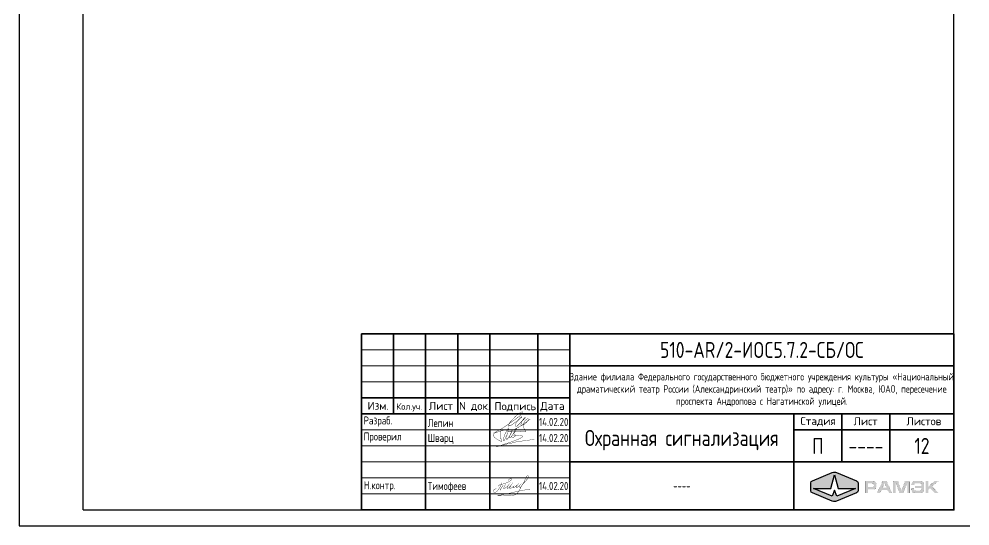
# Paper-space layout 'Экспликация 6 этаж' of a CAD drawing. Header units: millimetres. Extents: x 0 to 297, y 0 to 420.
# Drawn here: x 0 to 297, y 0 to 158.4 of the extents above; entities that cross this region are included whole.
import ezdxf
from ezdxf.enums import TextEntityAlignment as Align

# ---------------------------------------------------------------- set-up
doc = ezdxf.new("R2010")
doc.units = ezdxf.units.MM
doc.layers.add('Штамп', color=250, linetype='Continuous')
doc.styles.add('-ISOCPEUR-', font='ISOCPEUR.TTF', dxfattribs={"width": 0.8, "height": 2.5})

# ---------------------------------------------------------------- blocks, each defined once
blk = doc.blocks.new('LOGO-RAMEC')
h = blk.add_hatch(color=160)
h.dxf.hatch_style = 1
h.paths.add_polyline_path([(13.71045153702288, 1.823134363589358), (7.724961309681624, 4.319752165951503, 0.2001971453907908), (6.429121809949383, 4.319752165951508), (0.4436315826079285, 1.823134363589358, 0.3026721742797726), (0, 1.157413610052676), (0, -1.157413610048948, 0.3026721742790197), (0.4436315826061095, -1.823134363584889), (6.429121809945235, -4.319752165965449, 0.2001971453922224), (7.724961309685579, -4.319752165965449), (13.7104515370247, -1.823134363584889, 0.3026721742790195), (14.15408311963081, -1.157413610048948), (14.15408311963081, 1.15741361005267, 0.3026721742797705)])
h.paths.add_polyline_path([(6.01166381115967, -0.4798631412710896), (7.077041559834616, 3.607935786562777), (8.142419308510144, -0.4798631412710894), (13.38280983593955, -0.4798631412710896), (7.814428788054502, -2.772376768449648), (7.077041559834615, -1.049876486429967), (6.339654331615312, -2.77237676844965), (0.7712732837302592, -0.4798631412710892)], flags=16)
h = blk.add_hatch(color=160)
h.dxf.hatch_style = 1
h.paths.add_polyline_path([(18.02736277222197, 1.716193514747829), (17.48104501841939, 1.716193514747829), (16.58840951095684, 1.716193514747829, 0.4142135623730951), (16.38840951095684, 1.516193514747829), (16.38840951095684, 1.279139311723593), (16.38840951095684, 0.8299447141901691), (16.38840951095684, 0.3928905111837594), (16.38840951095684, -0.05630408636741777), (16.38840951095684, -0.5054986839008416), (16.38840951095684, -0.9425528869250047), (16.38840951095684, -1.391747484458429), (16.38840951095684, -1.84094208199178), (16.76476174134616, -1.84094208199178), (17.15325436620915, -1.84094208199178), (17.15325436620915, -1.31890511727881), (17.15325436620915, -0.7847277580566518), (17.50532580750907, -0.7847277580566515), (17.85739724880899, -0.7847277580566515), (18.22160908465361, -0.7847277580566515), (18.57368052602454, -0.7847277580566515), (18.99859433445061, -0.7361661799309887), (19.31424459218746, -0.6026218401343428), (19.53277169370849, -0.3598139495593565), (19.6541756390137, -0.007742508259580347), (19.69059682257677, 0.477873272872566), (19.6541756390137, 0.9513486594598722), (19.53277169370849, 1.303420100777548), (19.31424459218746, 1.546227991334708), (18.99859433445061, 1.679772331149106), (18.57368052602455, 1.716193514747829)])
h.paths.add_polyline_path([(18.42799579170096, 1.012050632094724), (18.63438249860599, 0.9877698430585952), (18.78006723300088, 0.9270678704059173), (18.86504999467172, 0.8178043196454744), (18.91361157277978, 0.6599791907948749), (18.92575196732447, 0.4778732728725676), (18.91361157277978, 0.2714865658963024), (18.86504999467172, 0.1136614370279492), (18.76792683845619, 0.004397886285260028), (18.63438249860599, -0.05630408636741748), (18.42799579170096, -0.08058487542137299), (18.11234553396411, -0.08058487542137299), (17.79669527622755, -0.08058487542137299), (17.48104501841939, -0.08058487542137299), (17.15325436620915, -0.08058487542137299), (17.15325436620915, 0.4657328783455523), (17.15325436620915, 1.012050632094724), (17.468904623946, 1.012050632094724), (17.78455488168285, 1.012050632094724), (18.11234553396411, 1.012050632094724)], flags=16)
h.paths.add_polyline_path([(23.74548859490431, -0.5054986839008416), (23.53910188799932, -0.05630408636743283), (23.33271518102293, 0.380750116638999), (23.1141880795019, 0.8299447141901458), (22.90780137252586, 1.2791393117236), (22.74455291145574, 1.605636233850669, 0.2840790438360549), (22.56566747325715, 1.716193514747829), (22.11867572818388, 1.716193514747829), (21.68382437767338, 1.716193514747829, 0.2840790438712869), (21.50493893946314, 1.605636233827354), (21.3416904784579, 1.279139311723586), (21.13530377141055, 0.8299447141901677), (20.91677666996081, 0.3928905111837506), (20.71038996291317, -0.05630408636741237), (20.49186286146343, -0.5054986839008413), (20.28547615448714, -0.9425528869249573), (20.06694905296608, -1.391747484458447), (19.86056234599004, -1.840942081991779), (20.30975694350549, -1.84094208199178), (20.74681114647625, -1.84094208199178), (20.96533824806858, -1.391747484458423), (21.17172495497362, -0.9425528869250047), (21.63305994703405, -0.9425528869250047), (22.11867572818388, -0.9425528869250047), (22.59215111478901, -0.9425528869250047), (23.06562650139415, -0.9425528869250045), (23.27201320837019, -1.391747484458429), (23.47839991534653, -1.84094208199178), (23.92759451286227, -1.84094208199178), (24.37678911044903, -1.840942081991779), (24.17040240340165, -1.40388787896757), (23.95187530195166, -0.9546932814341708)])
h.paths.add_polyline_path([(22.74997624365729, -0.2748311878706229), (22.43432598592073, -0.2748311878706227), (22.11867572818388, -0.2748311878706227), (21.80302547044703, -0.2748311878706227), (21.47523481823679, -0.2748311878706229), (21.63305994703406, 0.05295946439306221), (21.79088507590234, 0.3928905111837564), (21.94871020477064, 0.7206811634297265), (22.10653533363919, 1.060612210220388), (22.14295651727327, 1.060612210220388), (22.30078164607055, 0.7206811634297452), (22.44646638046543, 0.3928905111837722), (22.60429150933371, 0.06509985892003585)], flags=16)
h.paths.add_polyline_path([(24.68029897356988, -0.5054986839008416), (24.68029897356988, -0.9425528869250047), (24.68029897356988, -1.391747484458429), (24.68029897356988, -1.84094208199178), (25.06879159850389, -1.84094208199178), (25.4451438288932, -1.84094208199178), (25.4451438288932, -1.488870640674177), (25.4451438288932, -1.12465880482956), (25.4451438288932, -0.7725873635118843), (25.4451438288932, -0.4083755276850934), (25.4451438288932, -0.05630408636741777), (25.4451438288932, 0.2957673549502579), (25.4451438288932, 0.6599791907948748), (25.4451438288932, 1.012050632094724), (25.55440737965371, 1.012050632094724), (25.68795171943255, 0.6599791907948653), (25.82149605928281, 0.295767354950256), (25.9671807936064, -0.05630408636744164), (26.10072513338528, -0.4083755276850817), (26.2342694731639, -0.7725873635118808), (26.36781381301407, -1.124658804829586), (26.51349854733765, -1.476730246147141), (26.59895489478489, -1.709793011841876, 0.3146450507883367), (26.7867301579554, -1.84094208199178), (27.19336064091884, -1.84094208199178), (27.60163615439927, -1.84094208199178, 0.3115981270051124), (27.78863565965586, -1.711872928834276), (27.87322273450028, -1.488870640674163), (28.00676707427921, -1.124658804829519), (28.15245180867408, -0.7725873635118851), (28.28599614845298, -0.4083755276851372), (28.41954048830288, -0.05630408636740612), (28.56522522255544, 0.2957673549502046), (28.69876956240538, 0.6599791907948463), (28.83231390218425, 1.012050632094724), (28.94157745294477, 1.012050632094724), (28.94157745294477, 0.6599791907948748), (28.94157745294477, 0.2957673549502579), (28.94157745294477, -0.05630408636741777), (28.94157745294477, -0.4083755276850934), (28.94157745294477, -0.7725873635118843), (28.94157745294477, -1.12465880482956), (28.94157745294477, -1.476730246147163), (28.94157745294477, -1.84094208199178), (29.31792968333408, -1.84094208199178), (29.70642230826838, -1.84094208199178), (29.70642230826838, -1.403887878967617), (29.70642230826838, -0.9546932814341926), (29.70642230826838, -0.5054986839008416), (29.70642230826838, -0.05630408636741777), (29.70642230826838, 0.3807501166389921), (29.70642230826838, 0.8299447141901691), (29.70642230826838, 1.279139311723593), (29.70642230826838, 1.516193514747829, 0.4142135623730951), (29.50642230826838, 1.716193514747829), (29.35435086696845, 1.716193514747829), (28.99013903105253, 1.716193514747829), (28.63806758975261, 1.716193514747829), (28.41644694910357, 1.716193514747829, 0.3199793525079698), (28.22737235276929, 1.581391651385635), (28.15245180867407, 1.364122073412417), (28.01890746882389, 1.012050632094724), (27.88536312904502, 0.6599791907949406), (27.75181878919508, 0.2957673549500878), (27.61827444941619, -0.05630408636736491), (27.48473010963736, -0.4205159222119474), (27.35118576978736, -0.7725873635120135), (27.21764143000852, -1.136799199374328), (27.16907985182945, -1.136799199374327), (27.04767590659554, -0.7725873635118936), (26.91413156681665, -0.4205159222120347), (26.78058722696645, -0.06844448089425867), (26.64704288718753, 0.295767354950299), (26.51349854733767, 0.6478387962678727), (26.3799542075588, 1.012050632094598), (26.24640986777987, 1.3641220734124), (26.16182279293395, 1.587124361587325, 0.311598127009571), (25.97482328767627, 1.716193514747829), (25.76079408663005, 1.716193514747829), (25.39658225078543, 1.716193514747829), (25.04451080948551, 1.716193514747829), (24.88029897356988, 1.716193514747829, 0.4142135623730951), (24.68029897356988, 1.516193514747829), (24.68029897356988, 1.279139311723593), (24.68029897356988, 0.8299447141901691), (24.68029897356988, 0.3928905111837594), (24.68029897356988, -0.05630408636741777)])
h.paths.add_polyline_path([(32.07379924122273, -1.84094208199178), (32.42587068252266, -1.84094208199178), (32.79008251836698, -1.840942081991779), (33.25141751042742, -1.80452089839313), (33.57920816270897, -1.670976558596486), (33.79773526423, -1.440309062566263), (33.91913920946419, -1.076097226721654), (33.95556039309827, -0.5783410510626539), (33.95556039309827, -0.05630408636741777), (33.95556039309827, 0.465732878345529), (33.9191392094642, 0.9877698430585901), (33.7855948696853, 1.364122073412405), (33.55492737361958, 1.606929963969486), (33.21499632686435, 1.728333909257016), (32.71724015116983, 1.764755092855667), (32.40158989350428, 1.764755092855667), (32.08593963576742, 1.764755092855667), (31.77028937803058, 1.764755092855667), (31.45463912029401, 1.764755092855667), (31.02972531179665, 1.728333909257017), (30.68979426504171, 1.619070358514253), (30.42270558541262, 1.400543256993298), (30.26488045654434, 1.060612210220391), (30.20417848389159, 0.5385752455074181), (30.59267110875459, 0.538575245507418), (30.96902333914419, 0.538575245507418), (30.99330412823358, 0.7328215579566683), (31.05400610081502, 0.878506292298078), (31.17541004612024, 0.9756294485138293), (31.3453755695335, 1.036331421166433), (31.58818346007261, 1.060612210220388), (32.07379924122273, 1.060612210220388), (32.57155541684624, 1.060612210220388), (32.82650370193034, 1.048471815693447), (33.00860961988801, 0.9999102375855367), (33.11787317057751, 0.8906466868250202), (33.17857514330128, 0.7085407689027137), (33.19071553777496, 0.4293116947468809), (33.19071553777496, 0.2836269604232438), (32.71724015116983, 0.2836269604232439), (32.24376476463571, 0.2836269604232439), (31.77028937803058, 0.2836269604232439), (31.28467359688075, 0.2836269604232438), (31.28467359688075, -0.3355331605054744), (31.75814898348588, -0.3355331605054744), (32.23162437009101, -0.3355331605054744), (32.70509975669614, -0.3355331605054744), (33.19071553777496, -0.3355331605054744), (33.19071553777496, -0.4812178948468624), (33.16643474875659, -0.7604469689849496), (33.09359238155914, -0.9425528869250008), (32.97218843632493, -1.063956832194708), (32.80222291291197, -1.112518410302546), (32.57155541684623, -1.136799199374327), (32.08593963576742, -1.136799199374327), (31.58818346007262, -1.136799199374327), (31.3453755695335, -1.112518410302546), (31.17541004612023, -1.076097226721651), (31.05400610081502, -0.9789740704881477), (30.99330412823358, -0.8211489416197927), (30.96902333914419, -0.6026218401343432), (30.59267110875459, -0.6026218401343432), (30.20417848389159, -0.6026218401343428), (30.22845927290997, -1.100378015775602), (30.33772282374179, -1.452449457093279), (30.54410953064682, -1.670976558596485), (30.88404057747306, -1.804520898393129), (31.35751596407819, -1.84094208199178), (31.72172779985151, -1.84094208199178)])
h.paths.add_polyline_path([(34.46545696326648, -0.5054986839008416), (34.46545696326648, -0.9425528869250047), (34.46545696326648, -1.391747484458429), (34.46545696326648, -1.840942081991779), (34.84180919365608, -1.84094208199178), (35.23030181851907, -1.84094208199178), (35.23030181851907, -1.464589851620222), (35.23030181851907, -1.076097226721649), (35.23030181851907, -0.9101785014335116), (35.52726881484239, -0.6512841969536022), (35.7890864921437, -0.4230328885431291), (36.05584864642389, -0.6997449963501146), (36.43220087681346, -1.076097226721682), (36.79641271265806, -1.45244945709328), (37.17276494297607, -1.84094208199178), (37.73122309132334, -1.84094208199178), (38.30182163414429, -1.84094208199178), (37.81620585299431, -1.3674666953867), (37.31844967729957, -0.8939913087993548), (36.83283389622123, -0.4205159222121284), (36.33507772052631, 0.05295946439309887), (36.80855310713151, 0.4657328783455705), (37.28202849373648, 0.890646686824955), (37.75550388034171, 1.303420100777548), (38.22897926694684, 1.716193514747829), (37.65838072412589, 1.716193514747829), (37.07564178676054, 1.716193514747829), (36.73571073993391, 1.388402862484106), (36.38363929863438, 1.060612210220419), (36.03156785733449, 0.7206811634297269), (35.23030181851907, -0.02532514857357399), (35.23030181851907, 0.3928905111837594), (35.23030181851907, 0.7206811634297264), (35.23030181851907, 1.060612210220388), (35.23030181851907, 1.388402862484108), (35.23030181851907, 1.716193514747829), (34.84180919365608, 1.716193514747829), (34.46545696326648, 1.716193514747829), (34.46545696326648, 1.279139311723593), (34.46545696326648, 0.8299447141901691), (34.46545696326648, 0.3928905111837594), (34.46545696326648, -0.05630408636741777)])
at = {"color": 160}
blk.add_lwpolyline([(6.429121809945209, -4.319752165965438), (0.4436315826058854, -1.823134363584795, -0.3026721742790155), (0, -1.157413610048716), (0, 1.157413610052354, -0.3026721742797727), (0.4436315826076316, 1.823134363589234), (6.429121809949284, 4.319752165951468, -0.2001971453907917), (7.724961309681531, 4.319752165951541), (13.71045153702318, 1.823134363589234, -0.3026721742797678), (14.15408311963081, 1.157413610052354), (14.15408311963081, -1.157413610048716, -0.3026721742790155), (13.71045153702493, -1.823134363584795), (7.724961309685605, -4.319752165965438, -0.2001971453922309)], format="xyb", close=True, dxfattribs=at)
blk.add_lwpolyline([(7.077041559834615, -1.049876486429967), (6.339654331615312, -2.772376768449649), (0.771273283730261, -0.4798631412710893), (6.01166381115967, -0.4798631412710893), (7.077041559834615, 3.607935786562775), (8.142419308510144, -0.4798631412710893), (13.38280983593955, -0.4798631412710893), (7.814428788054502, -2.772376768449649)], close=True, dxfattribs=at)
at = {"color": 160, "lineweight": 25, "const_width": 0.02}
for points in [[(17.15325436620915, -0.7847277580566515), (17.50532580750907, -0.7847277580566515), (17.85739724880899, -0.7847277580566515), (18.22160908465361, -0.7847277580566515), (18.57368052602455, -0.7847277580566515), (18.99859433445061, -0.7361661799309878), (19.31424459218746, -0.6026218401343432), (19.53277169370849, -0.3598139495593568), (19.6541756390137, -0.007742508259580064), (19.69059682257677, 0.4778732728725663), (19.6541756390137, 0.9513486594598726), (19.53277169370849, 1.303420100777548), (19.31424459218746, 1.546227991334708), (18.99859433445061, 1.679772331149106), (18.57368052602455, 1.716193514747829), (18.02736277222197, 1.716193514747829), (17.48104501841939, 1.716193514747829), (16.58840951095684, 1.716193514747829, 0.414213562373095), (16.38840951095684, 1.516193514747829), (16.38840951095684, 1.279139311723593), (16.38840951095684, 0.8299447141901691), (16.38840951095684, 0.3928905111837594), (16.38840951095684, -0.05630408636741777), (16.38840951095684, -0.5054986839008416), (16.38840951095684, -0.9425528869250047), (16.38840951095684, -1.391747484458429), (16.38840951095684, -1.84094208199178), (16.76476174134616, -1.84094208199178), (17.15325436620915, -1.84094208199178), (17.15325436620915, -1.31890511727881)], [(20.74681114647625, -1.84094208199178), (20.96533824806858, -1.391747484458429), (21.17172495497362, -0.9425528869250047), (21.63305994703405, -0.9425528869250047), (22.11867572818388, -0.9425528869250047), (22.59215111478901, -0.9425528869250047), (23.06562650139415, -0.9425528869250047), (23.27201320837019, -1.391747484458429), (23.47839991534653, -1.84094208199178), (23.92759451286227, -1.84094208199178), (24.37678911044903, -1.84094208199178), (24.17040240340168, -1.403887878967617), (23.95187530195166, -0.9546932814341926), (23.74548859490431, -0.5054986839008416), (23.53910188799928, -0.05630408636741777), (23.33271518102294, 0.3807501166389921), (23.11418807950191, 0.8299447141901691), (22.90780137252586, 1.279139311723593), (22.74455291145568, 1.605636233850782, 0.2840790438360044), (22.56566747325705, 1.716193514747829), (22.11867572818388, 1.716193514747829), (21.68382437767345, 1.716193514747829, 0.2840790438712672), (21.50493893946317, 1.605636233827427), (21.3416904784579, 1.279139311723593), (21.13530377141054, 0.8299447141901691), (20.91677666996082, 0.3928905111837594), (20.71038996291318, -0.05630408636741777), (20.49186286146345, -0.5054986839008416), (20.28547615448711, -0.9425528869250047), (20.06694905296608, -1.391747484458429), (19.86056234599004, -1.84094208199178), (20.30975694350549, -1.84094208199178)], [(24.68029897356988, 1.516193514747829), (24.68029897356988, 1.279139311723593), (24.68029897356988, 0.8299447141901691), (24.68029897356988, 0.3928905111837594), (24.68029897356988, -0.05630408636741777), (24.68029897356988, -0.5054986839008416), (24.68029897356988, -0.9425528869250047), (24.68029897356988, -1.391747484458429), (24.68029897356988, -1.84094208199178), (25.06879159850389, -1.84094208199178), (25.4451438288932, -1.84094208199178), (25.4451438288932, -1.488870640674177), (25.4451438288932, -1.12465880482956), (25.4451438288932, -0.7725873635118843), (25.4451438288932, -0.4083755276850934), (25.4451438288932, -0.05630408636741777), (25.4451438288932, 0.2957673549502579), (25.4451438288932, 0.6599791907948748), (25.4451438288932, 1.012050632094724), (25.55440737965371, 1.012050632094724), (25.6879517194326, 0.6599791907948748), (25.8214960592828, 0.2957673549502579), (25.96718079360638, -0.05630408636741777), (26.10072513338528, -0.4083755276850934), (26.23426947316388, -0.7725873635118843), (26.36781381301407, -1.12465880482956), (26.51349854733766, -1.476730246147163), (26.59895489478484, -1.709793011841721, 0.3146450507884486), (26.78673015795532, -1.84094208199178), (27.19336064091884, -1.84094208199178), (27.60163615439931, -1.84094208199178, 0.3115981270050046), (27.78863565965585, -1.711872928834309), (27.87322273450031, -1.488870640674177), (28.0067670742792, -1.12465880482956), (28.15245180867409, -0.7725873635118843), (28.28599614845298, -0.4083755276850934), (28.41954048830288, -0.05630408636741777), (28.56522522255545, 0.2957673549502579), (28.69876956240536, 0.6599791907948748), (28.83231390218425, 1.012050632094724), (28.94157745294477, 1.012050632094724), (28.94157745294477, 0.6599791907948748), (28.94157745294477, 0.2957673549502579), (28.94157745294477, -0.05630408636741777), (28.94157745294477, -0.4083755276850934), (28.94157745294477, -0.7725873635118843), (28.94157745294477, -1.12465880482956), (28.94157745294477, -1.476730246147163), (28.94157745294477, -1.84094208199178), (29.31792968333408, -1.84094208199178), (29.70642230826838, -1.84094208199178), (29.70642230826838, -1.403887878967617), (29.70642230826838, -0.9546932814341926), (29.70642230826838, -0.5054986839008416), (29.70642230826838, -0.05630408636741777), (29.70642230826838, 0.3807501166389921), (29.70642230826838, 0.8299447141901691), (29.70642230826838, 1.279139311723593), (29.70642230826838, 1.516193514747829, 0.414213562373095), (29.50642230826838, 1.716193514747829), (29.35435086696845, 1.716193514747829), (28.99013903105253, 1.716193514747829), (28.63806758975261, 1.716193514747829), (28.41644694910356, 1.716193514747829, 0.319979352507899), (28.22737235276931, 1.581391651385675), (28.15245180867409, 1.3641220734124), (28.01890746882389, 1.012050632094724), (27.885363129045, 0.6599791907948748), (27.7518187891951, 0.2957673549502579), (27.61827444941621, -0.05630408636741777), (27.48473010963731, -0.4205159222120347), (27.35118576978741, -0.7725873635118843), (27.21764143000852, -1.136799199374327), (27.16907985182945, -1.136799199374327), (27.04767590659554, -0.7725873635118843), (26.91413156681665, -0.4205159222120347), (26.78058722696645, -0.068444480894359), (26.64704288718756, 0.2957673549502579), (26.51349854733766, 0.6478387962678607), (26.37995420755877, 1.012050632094724), (26.24640986777987, 1.3641220734124), (26.16182279293396, 1.587124361587303, 0.3115981270096094), (25.97482328767626, 1.716193514747829), (25.76079408663005, 1.716193514747829), (25.39658225078543, 1.716193514747829), (25.04451080948551, 1.716193514747829), (24.88029897356988, 1.716193514747829, 0.414213562373095)]]:
    blk.add_lwpolyline(points, format="xyb", close=True, dxfattribs=at)
for points in [[(17.15325436620915, -0.08058487542137299), (17.15325436620915, 0.4657328783455523), (17.15325436620915, 1.012050632094724), (17.468904623946, 1.012050632094724), (17.78455488168285, 1.012050632094724), (18.11234553396411, 1.012050632094724), (18.42799579170096, 1.012050632094724), (18.63438249860599, 0.9877698430585952), (18.78006723300088, 0.9270678704059173), (18.86504999467172, 0.8178043196454746), (18.91361157277978, 0.6599791907948748), (18.92575196732447, 0.4778732728725663), (18.91361157277978, 0.2714865658963027), (18.86504999467172, 0.1136614370279494), (18.76792683845619, 0.004397886285260028), (18.63438249860599, -0.05630408636741777), (18.42799579170096, -0.08058487542137299), (18.11234553396411, -0.08058487542137299), (17.79669527622755, -0.08058487542137299), (17.48104501841939, -0.08058487542137299)], [(21.47523481823679, -0.2748311878706227), (21.63305994703405, 0.05295946439309773), (21.79088507590233, 0.3928905111837594), (21.94871020477061, 0.7206811634297264), (22.10653533363919, 1.060612210220388), (22.14295651727327, 1.060612210220388), (22.30078164607054, 0.7206811634297264), (22.44646638046543, 0.3928905111837594), (22.60429150933371, 0.06509985892003897), (22.74997624365729, -0.2748311878706227), (22.43432598592073, -0.2748311878706227), (22.11867572818388, -0.2748311878706227), (21.80302547044703, -0.2748311878706227)], [(31.28467359688075, 0.2836269604232439), (31.28467359688075, -0.3355331605054744), (31.75814898348588, -0.3355331605054744), (32.23162437009101, -0.3355331605054744), (32.70509975669614, -0.3355331605054744), (33.19071553777496, -0.3355331605054744), (33.19071553777496, -0.4812178948468863), (33.16643474875659, -0.760446968984943), (33.09359238155914, -0.9425528869250047), (32.97218843632494, -1.063956832194708), (32.80222291291197, -1.112518410302546), (32.57155541684624, -1.136799199374327), (32.08593963576742, -1.136799199374327), (31.58818346007261, -1.136799199374327), (31.3453755695335, -1.112518410302546), (31.17541004612023, -1.076097226721649), (31.05400610081502, -0.9789740704881479), (30.99330412823358, -0.8211489416197947), (30.96902333914419, -0.6026218401343432), (30.59267110875459, -0.6026218401343432), (30.20417848389159, -0.6026218401343432), (30.22845927290997, -1.100378015775605), (30.33772282374179, -1.45244945709328), (30.54410953064682, -1.670976558596485), (30.88404057747306, -1.80452089839313), (31.35751596407819, -1.84094208199178), (31.72172779985151, -1.84094208199178), (32.07379924122273, -1.84094208199178), (32.42587068252266, -1.84094208199178), (32.79008251836698, -1.84094208199178), (33.25141751042742, -1.80452089839313), (33.57920816270897, -1.670976558596485), (33.79773526423, -1.440309062566266), (33.91913920946419, -1.076097226721649), (33.95556039309827, -0.5783410510626346), (33.95556039309827, -0.05630408636741777), (33.95556039309827, 0.4657328783455523), (33.91913920946419, 0.9877698430585952), (33.7855948696853, 1.3641220734124), (33.55492737361958, 1.606929963969487), (33.21499632686435, 1.728333909257017), (32.71724015116983, 1.764755092855667), (32.40158989350428, 1.764755092855667), (32.08593963576742, 1.764755092855667), (31.77028937803058, 1.764755092855667), (31.45463912029401, 1.764755092855667), (31.02972531179665, 1.728333909257017), (30.68979426504171, 1.619070358514255), (30.42270558541262, 1.400543256993296), (30.26488045654434, 1.060612210220388), (30.20417848389159, 0.538575245507418), (30.59267110875459, 0.538575245507418), (30.96902333914419, 0.538575245507418), (30.99330412823358, 0.7328215579566677), (31.05400610081502, 0.8785062922980796), (31.17541004612023, 0.9756294485138278), (31.3453755695335, 1.036331421166433), (31.58818346007261, 1.060612210220388), (32.07379924122273, 1.060612210220388), (32.57155541684624, 1.060612210220388), (32.82650370193034, 1.048471815693447), (33.00860961988801, 0.9999102375855363), (33.11787317057751, 0.8906466868250209), (33.17857514330128, 0.7085407689027124), (33.19071553777496, 0.4293116947469025), (33.19071553777496, 0.2836269604232439), (32.71724015116983, 0.2836269604232439), (32.24376476463571, 0.2836269604232439), (31.77028937803058, 0.2836269604232439)], [(35.23030181851907, 1.716193514747829), (34.84180919365608, 1.716193514747829), (34.46545696326648, 1.716193514747829), (34.46545696326648, 1.279139311723593), (34.46545696326648, 0.8299447141901691), (34.46545696326648, 0.3928905111837594), (34.46545696326648, -0.05630408636741777), (34.46545696326648, -0.5054986839008416), (34.46545696326648, -0.9425528869250047), (34.46545696326648, -1.391747484458429), (34.46545696326648, -1.84094208199178), (34.84180919365608, -1.84094208199178), (35.23030181851907, -1.84094208199178), (35.23030181851907, -1.464589851620222), (35.23030181851907, -1.076097226721649), (35.23030181851907, -0.910178501433511), (35.52726881484239, -0.6512841969536022), (35.78908649214369, -0.4230328885431299), (36.05584864642384, -0.6997449963500912), (36.43220087681344, -1.076097226721649), (36.79641271265806, -1.45244945709328), (37.17276494297607, -1.84094208199178), (37.73122309132334, -1.84094208199178), (38.30182163414429, -1.84094208199178), (37.81620585299446, -1.36746669538672), (37.31844967729965, -0.893991308799341), (36.83283389622112, -0.4205159222120347), (36.33507772052631, 0.05295946439309773), (36.80855310713144, 0.4657328783455523), (37.28202849373658, 0.8906466868250209), (37.75550388034171, 1.303420100777548), (38.22897926694684, 1.716193514747829), (37.65838072412589, 1.716193514747829), (37.07564178676054, 1.716193514747829), (36.735710739934, 1.388402862484108), (36.38363929863437, 1.060612210220388), (36.03156785733445, 0.7206811634297264), (35.23030181851907, -0.02532514857357455), (35.23030181851907, 0.3928905111837594), (35.23030181851907, 0.7206811634297264), (35.23030181851907, 1.060612210220388), (35.23030181851907, 1.388402862484108)]]:
    blk.add_lwpolyline(points, close=True, dxfattribs=at)
blk = doc.blocks.new('Лепин')
at = {"color": 172, "const_width": 0.1074520180160334}
blk.add_lwpolyline([(1.209084953480215, -0.9444765943417223), (1.94112229116727, -0.6023519215287299), (2.366174656852591, -0.3428089534412225), (3.204473345171182, 0.09959256864277982), (4.225642104651286, 0.7126800739585247), (5.162824672285617, 1.35182103696352), (6.439719295130769, 2.222639260736567), (8.489493255695676, 3.695699527625855), (9.599508494869127, 4.560974750915275), (10.2763627649155, 5.31159479729052), (10.2763627649155, 5.63859825401957), (10.06066137969496, 5.63859825401957), (9.711079257370203, 5.534551327714855), (9.197859320393379, 5.214981664371418), (8.059855647103694, 4.248835608321206), (7.098852098470735, 3.242810842475328), (6.355057459873231, 2.432735175880234), (5.804650750310597, 1.674682972437497), (5.804650750310597, 1.384838664725825), (5.871591118863686, 1.273361217673696), (6.347620801672182, 1.251064746473179), (7.515378070929147, 2.023981264048942), (8.846769673255658, 2.975263005966127), (10.03683691711577, 3.919112590815821), (10.05171371509843, 4.104909972222779), (9.895516040229932, 4.104909972222779), (9.47899354935404, 3.815065664511107), (9.099657831062002, 3.324561297577571), (8.555596915856869, 2.621057140390921), (8.207105657377614, 2.068572570133809), (7.969090815971412, 1.592932517335254), (7.969090815971412, 1.36997598691092), (8.043471324308067, 1.161882134301491), (8.489747411149285, 1.161882134301491), (8.757512366938293, 1.414567292995787), (11.12277701983894, 3.800202986696202), (11.05568254822181, 3.866724535872627), (10.86988886203259, 3.807633507443616), (10.42361277518942, 3.257675156610309), (10.04918670973617, 2.717366289732842), (9.843452469661461, 1.994254272099056), (9.72666864581137, 1.583784014641278), (9.910392838212594, 1.37740814397841), (10.72856798514676, 1.719274278522364), (11.63599695681381, 2.484758639032592), (12.00789253532228, 3.109036924220728), (11.97814242093752, 3.428608223882286), (11.68062386918318, 3.443472538017267), (11.14509047602265, 3.05701346106837), (10.75088144132851, 2.395576026862858), (10.45132616436474, 1.535172122726272), (10.45132616436474, 1.062210722749066), (10.62225789237362, 0.6483694977690105), (10.99140302145342, 0.1453636601185564), (11.28724345090017, -0.1699433944268739), (11.30039338443169, -0.3735799163759909), (11.19520436091928, -0.5509404413674431), (10.74815536297162, -0.6100606163645939), (9.939519749500198, -0.5575086224473099), (8.129851942770314, -0.4399010746402302), (7.198056283290376, -0.4399010746402302), (6.387269052415663, -0.4399010746402302), (5.859534401938592, -0.4492465405720625), (5.792656701855231, -0.5272105554593876), (5.896160639895015, -0.6163129880411745), (6.892704173037149, -0.2761224432886753), (8.409173169229236, 0.5303745954987766), (9.695767261693701, 1.277607463290489), (12.72749714527956, 3.430563624078357)], dxfattribs=at)
blk = doc.blocks.new('Тимофеев')
at = {"color": 184, "ltscale": 200, "const_width": 0.1}
for points in [[(2.05332030747627, 1.628766895472836), (1.599492461888758, 1.489303185292556), (1.204986110896016, 1.191291747240939), (1.099784135122491, 0.9546359624282559), (1.145743826914213, 0.7170192976291219), (1.25339407581555, 0.5620342638003422), (1.460082989057582, 0.4544060913585781), (1.662465505362661, 0.4544060913585781), (1.97249887522662, 0.6309165572793063), (2.308368208082129, 0.9064457311951628), (2.812172509695984, 1.504859928426413), (3.362540559621948, 2.400550862425916), (3.568287410744915, 2.882333254518926), (3.719889876311527, 3.212543533009921), (3.719889876311527, 3.526514484322433)], [(4.965852289566783, 3.019010463333871), (4.428137984198429, 2.012430740443051), (4.370934013063334, 1.829415739378419), (4.369320777029088, 1.691904654723658), (4.43142250374035, 1.574625179028772), (4.528025592841686, 1.610499043875279), (4.679830015244761, 1.716740796534395), (5.165489039444537, 2.064157860098021), (5.536302346675029, 2.389683658903778), (5.81667406225165, 2.760421922371279), (5.961381576359372, 2.923185074770117), (5.671965943482746, 2.507234852636429), (5.463948589621168, 2.073199948235015), (5.44734519822191, 1.827349265514385), (5.491767841288265, 1.702990953051085), (5.571728840674723, 1.702990953051085), (5.749420017606781, 1.805142261363471), (5.922668748834212, 1.956149181204637), (6.228687168448914, 2.214464486153702), (6.534315581603323, 2.520030900031088), (6.683576194411899, 2.733216723107944), (6.406378345380972, 2.271314275102668), (6.278440504499258, 1.958641700856788), (6.306871068620922, 1.759668198518739), (6.406378345380972, 1.724137396668993), (6.619607273970132, 1.773880519257546), (6.861267371343956, 1.916004738638549), (7.31840331825947, 2.251526927665509), (7.669251317917542, 2.580948363661264), (7.586457480893614, 2.505069710211501), (7.534711181586999, 2.360209588729958), (7.362224323450164, 2.20500293013265), (7.282880078470725, 2.015305790514503), (7.293229459263557, 1.92218139056331), (7.341525561864501, 1.887690909542471), (7.448467752518582, 1.866996823327099), (7.624404807361088, 1.92218139056331), (7.696849263592185, 2.004958241414897), (7.850581950505102, 2.117524395845066), (8.040800497807822, 2.267826973959927), (8.278142709680424, 2.488565748891233), (8.465808982133922, 2.670675023163312), (8.642435955384599, 2.797599730201), (8.730749139679347, 2.924524437238688), (8.848170108620934, 3.015893548787972), (8.723244085086435, 2.890992812234799), (8.591377760504429, 2.759153398869785), (8.521974145357262, 2.620374802699189), (8.36234661658159, 2.453840993287486), (8.27906239933759, 2.287306677883862), (8.272122098290083, 2.127711545284001), (8.27906239933759, 2.023627851153833), (8.355406315532264, 1.968116412685958), (8.452571134873097, 1.968116412685958), (8.646900168891761, 2.00974999153641), (8.799588001281109, 2.176283800948113), (8.924514024815608, 2.301184537501285), (9.197392779022948, 2.5271739978607), (9.410108350268956, 2.718033402529727), (9.612084534258202, 2.97097455984931), (9.481779444847007, 2.854409545733688), (9.365190489693077, 2.634992929520195), (9.303467280881478, 2.538998033430289), (9.276034407709403, 2.436146431330599), (9.262318273453957, 2.285297381185046), (9.303467280881478, 2.175589073079209), (9.378907228609705, 2.079594682979405), (9.605226467129569, 2.072737976973258), (10.02883395149615, 2.666947375523705), (10.41508607269202, 3.105780607950692), (10.66088265721078, 3.386633836224973), (10.85950704926131, 3.627840844271986), (11.13365776827476, 3.915869035062519), (11.01270597352004, 3.790732497857675), (11.23137443594055, 4.028312932518929), (11.37114972878658, 4.218876331501633), (11.58716554076341, 4.464491727655513), (11.70576257570497, 4.591533824980615), (12.04037542262336, 5.078529459046877), (12.04037542262336, 5.078529459046877), (12.04037542262336, 5.078529459046877), (12.14202985124098, 5.260623553539517), (12.15473680598438, 5.400370113594363), (12.13779419966045, 5.535881515409528), (12.07849568219058, 5.624811236534697), (11.95566299566849, 5.675628075464374), (11.88789377969692, 5.69256719043824), (11.76929674475537, 5.658689466482429), (11.67187736305891, 5.612107279798693), (11.61681449716775, 5.548585978139272), (11.54057397803513, 5.45118695252404), (11.48974676372632, 5.370726535890753), (11.38385668352817, 5.247919090811592), (11.31185121131489, 5.12087699348649), (11.27796599866883, 5.023477967871258), (11.22713878436002, 4.934548246747909), (11.17631157005121, 4.832914062894815), (11.13819131048581, 4.72704573278952), (11.05771453510965, 4.523777871075254), (10.98994531913991, 4.341684282574533), (10.92641115008769, 4.163824840326015), (10.92641115008769, 4.163824840326015), (10.81628541830901, 3.888566372464084), (10.81628541830901, 3.888566372464084), (10.70192403494798, 3.676829206259754), (10.65109682063917, 3.558256413426534), (10.58332700000824, 3.443918778829357), (10.33569950142805, 3.073726481400627), (10.18389507902498, 2.813543557688718), (10.02124787230491, 2.59672470759233), (9.826071103307868, 2.260655540540938), (9.685110069884786, 1.946268663295086), (9.576678598738681, 1.718608921292798), (9.468247127590757, 1.599358604337795), (9.381502434402819, 1.415062429957288), (9.251384185298548, 1.1657209041432), (9.088736978576662, 0.9814247297645124), (8.968072002394138, 0.7562529534798159), (8.885354352677268, 0.6192792329884469), (8.774201301549283, 0.4719675772566916), (8.665633781637325, 0.3117338819693032), (8.585501058475302, 0.1980196302820332), (8.435574109042818, 0.06879872873196291), (8.31925180946996, -0.0009801836722544977), (8.15381590537686, -0.1302010852241438), (7.895321436032418, -0.2154866474911614), (7.760904650582916, -0.3111101449985654), (7.636827571349158, -0.3292008991784314), (7.380918633218926, -0.4170710717544353), (7.262010802430041, -0.4532525801123484), (7.161198062177164, -0.4868499841568337), (7.062918247617517, -0.5009347947552669), (6.814764089148184, -0.5216101592441191), (6.463212263872947, -0.5422855237311524), (6.330863419668049, -0.5546904388293115), (6.037213949192619, -0.5670958599193909), (5.888321575043619, -0.5546904388293115), (5.586400339598868, -0.5588254105286978), (5.379605005987059, -0.5464204954305387), (5.379605005987059, -0.5464204954305387), (5.379605005987059, -0.5464204954305387), (5.379605005987059, -0.5464204954305387), (3.969261217741177, -0.5257451309435055), (3.969261217741177, -0.5257451309435055), (3.969261217741177, -0.5257451309435055), (3.969261217741177, -0.5257451309435055), (3.630117039922652, -0.5464204954305387), (3.048711731517642, -0.5544946196851015), (3.048711731517642, -0.5544946196851015), (2.713702831523506, -0.5503596479857151), (2.540258794736246, -0.5719063317674227), (2.524085317435265, -0.5348104947415777), (2.569751143894564, -0.5034217484890178), (2.73851873109993, -0.4841985828234101), (2.850188162876975, -0.4676581900339443), (3.11488585129041, -0.4263074610580588), (3.363040009759743, -0.3725518169858333), (3.602923007917298, -0.3022557801223229), (3.793174206925642, -0.2733104722365169), (4.14472603219906, -0.1906090142847461), (4.14472603219906, -0.1906090142847461), (4.405288442788105, -0.1285829208218274), (4.405288442788105, -0.1285829208218274), (4.405288442788105, -0.1285829208218274), (4.703073795747287, -0.0500169405613633), (5.392856155793879, 0.1198306145261085), (5.392856155793879, 0.1198306145261085), (5.392856155793879, 0.1198306145261085), (5.392856155793879, 0.1198306145261085), (5.947067432193535, 0.1942616230871863), (6.236580415520393, 0.2356123520612527), (6.596404610427953, 0.3100433606223305), (6.799064061554191, 0.3596640329969887), (6.799064061554191, 0.3596640329969887), (7.336731203350382, 0.5002561067203715), (7.336731203350382, 0.5002561067203715), (7.696555398257942, 0.5994974514696878), (7.696555398257942, 0.5994974514696878), (7.915758379326462, 0.6615235449326065), (7.969524851642518, 0.6904688528184124), (8.307725153354795, 0.7778993178062592), (8.605510506313976, 0.8109801033851909), (8.766811132582689, 0.8564658040586437), (8.92397527170283, 0.889546083643836), (9.254847684548395, 0.9308968126197215), (9.519545977623011, 0.95570714880796), (9.734612471544779, 1.001192849483232), (10.00344664710315, 1.06321894294615), (10.18542668579971, 1.104569671922036), (10.36327023734952, 1.125245036410888), (10.46666790415543, 1.137649951507228), (10.63210441290971, 1.170730737084341), (10.76445325711461, 1.224486381158385), (11.11804218591237, 1.258207247400605), (11.42409930384451, 1.320233340865343), (11.70120524437584, 1.369854013240001), (12.04862118716369, 1.398799321125807), (12.32986240551941, 1.448419993498646), (12.39603712995336, 1.493905694173918), (12.55733715156089, 1.518716030360338)], [(2.917187645164404, 2.508816585569548), (2.861563653696749, 2.474785545850864), (2.763155046305428, 2.495655717496447), (2.765437037606489, 2.673326424498555), (3.115607212080022, 2.825653985081772), (3.581290044804291, 3.016468862398142), (4.264556575952838, 3.147491603672279), (4.819736519567186, 3.314415027402902), (5.713229836534765, 3.684425673479382), (6.124347439522126, 3.890571621220261), (6.396906932623779, 4.089965097434288), (6.722650004662455, 4.375762379609114), (6.922084193042565, 4.747963973734841), (6.938852052285029, 5.015542485595688), (6.901327988642834, 5.067972934994941), (6.841406670155948, 5.082829890333414), (6.616952811381225, 4.951179212214811), (6.173390298682307, 4.62710308226724), (5.74688769657655, 4.243328930905591)], [(3.249741620757732, 1.160268833652481), (3.518598773440999, 1.68643588647592), (3.976228728541855, 2.389898199776326), (4.182161815308746, 2.77880362230735)]]:
    blk.add_lwpolyline(points, dxfattribs=at)
blk = doc.blocks.new('Шварц')
at = {"color": 174, "ltscale": 200, "const_width": 0.1}
blk.add_lwpolyline([(3.362866049395279, 4.75016421209898), (3.354825264995497, 4.557237827575818), (3.37090622913388, 4.235693684702937), (3.350805477456788, 3.93826565614313), (3.346785085256897, 3.648876332352529), (3.362866049395279, 3.391641321650468), (3.362912003645079, 3.445716247068276), (3.370952183383679, 3.284944175631836), (3.378992363122279, 3.10005649587788), (3.400011595135993, 2.831062216662986), (3.415129938673317, 2.71317959776411), (3.443787250738069, 2.548909599338231), (3.501102479532392, 2.361718135180354), (3.543816954758995, 2.199733705425615), (3.620198964609926, 2.010826926282107), (3.692561186920329, 1.866132264387716), (3.732762690274512, 1.769668819128356), (3.793064340646424, 1.60085854891463), (3.829245451800716, 1.524491612586871), (3.817184879862225, 1.428028673319432), (3.748843049751713, 1.407932164391468), (3.555877526699305, 1.411951263779201), (3.4099582715819, 1.501223541907393), (3.254368670178565, 1.5847811393744), (3.16190569619107, 1.661148075703977), (2.972960565336734, 1.749572310198573), (2.864417231872039, 1.789765328058138), (2.570948555091718, 1.910344381635014), (2.422204322932203, 2.006807320900634), (2.317681381665579, 2.063077748300429), (2.197077476262393, 2.135425079248535), (2.047286575595763, 2.240619933174685), (1.930703062390648, 2.308948164733238), (1.785979222431024, 2.433546317699665), (1.665375317027838, 2.562163570053826), (1.556831983561324, 2.634510901001931), (1.476430186173502, 2.706858737941957), (1.424168110879009, 2.763128659348013), (1.383967212186008, 2.831456890908385), (1.303564810137004, 2.923900730784453), (1.243263159765092, 3.032421474208832), (1.130700038759869, 3.169077937327756), (1.102447245025587, 3.214149736037371), (1.082458355665267, 3.257502171822352), (1.054317424249575, 3.458467261118358), (1.050297636710866, 3.534834197446116), (1.106578894882887, 3.703644467659842), (1.158840365516198, 3.78001140398942), (1.275423878719494, 3.884513048026065), (1.387451874577209, 3.939970851275802), (1.528691656806814, 3.989014692060891), (1.682246573330531, 4.046483815980764), (1.79461922606356, 4.097552133244108), (1.882461983959047, 4.133709353957101), (2.006229476667841, 4.205524380666475), (2.128817275411393, 4.259510251382608), (2.22819213137268, 4.294481425391723), (2.360856004053176, 4.326635738482082), (2.49351987673549, 4.374867461110853), (2.622163357217914, 4.415060478968599), (2.698545367067027, 4.435156987898381), (2.889130339047597, 4.50858916702623), (3.074055682361404, 4.576916892592862), (3.315262888510233, 4.621129515832081), (3.544409522718752, 4.681419042621428), (3.721294686293959, 4.733669864639751), (3.805717480542853, 4.753766373567714), (4.0388839022919, 4.801997590204564), (4.203709098589798, 4.866306722375384), (4.392654229444133, 4.910518839622682), (4.497177170708937, 4.962769661641005), (4.641901615329743, 4.98688577595226), (4.762504916073567, 5.00296267950057), (4.871048249538262, 5.0190400890408), (4.963511223527576, 5.03511699258911), (5.174559743894179, 5.07249972743034), (5.398436151238684, 5.121692836039301), (5.524207491105017, 5.144155366464702), (5.672951723266351, 5.160232776004932), (5.793555628669537, 5.208464498635522), (5.845817099302849, 5.236599206342589), (5.89807856993616, 5.288850534352832), (5.906118749674761, 5.353159160529913), (5.853857279041449, 5.401390883158683), (5.821695955425866, 5.425506491478018), (5.676972115466242, 5.377274768849247), (5.62069025263304, 5.272773124812602), (5.572449174199619, 5.168271480775957), (5.496066559689325, 5.023576818881565), (5.439785301517304, 4.890939961144113), (5.415664157640322, 4.850746943286367), (5.34732232752981, 4.782418711727814), (5.259570268811558, 4.619697556714755), (5.154356804475583, 4.432739861147866), (5.10209533384409, 4.32823821711122), (5.041793683472179, 4.227755672464127), (4.929229957805774, 4.066983601029506), (4.844807768218061, 3.926308038522848), (4.804606264862059, 3.825825493875755), (4.768425153707767, 3.713285145068085), (4.712143895535746, 3.604764401643706), (4.663902212441144, 3.480166248677278), (4.639781673225343, 3.363606294489955), (4.582460397821023, 3.236696767231706), (4.514118567710511, 3.027692973166495), (4.485977636293001, 2.874960112493), (4.457836704877309, 2.790554471394216), (4.405575234243997, 2.617724595799018), (4.377434302828306, 2.481068638673833), (4.345273583872086, 2.384605699408212), (4.329193224394885, 2.288142254148852), (4.284971933501993, 2.071100261306356), (4.252810609884591, 1.862096467241145), (4.248790822345882, 1.713382705957201), (4.272911361561682, 1.564668438681338), (4.328204603363019, 1.546434488589739), (4.381454695028197, 1.60084235715135), (4.417635806182489, 1.641035375010915), (4.500156336354166, 1.708619797415167), (4.561799125226798, 1.802687873605691), (4.626686526003368, 1.89026760641741), (4.695023518824428, 2.002772029747803), (4.743484089266758, 2.101109165682146), (4.805126878141209, 2.256807143114429), (4.853792428724091, 2.331412213136218), (4.896029826278436, 2.424798211274037), (4.943419541766389, 2.518631000895994), (4.988092514563732, 2.647038772305905), (5.040753666238061, 2.798593176163422), (5.093015136871372, 2.903094820200067), (5.141256819965975, 3.00357736484716), (5.197538682797358, 3.10004081010652), (5.27392069264647, 3.228658062460681), (5.285981264586781, 3.284928489860476), (5.322161771079891, 3.345218016649824), (5.374423846374384, 3.43364225114442), (5.434725496746296, 3.614510831510643), (5.462866428161988, 3.702935571997159), (5.486986967377788, 3.799398511264599), (5.5312082582725, 3.94409317315899), (5.551309009949591, 4.016440504107095), (5.595865887800073, 4.090003229330478), (5.611946247277274, 4.210582282907353), (5.615966639477165, 4.307045222172974), (5.628026606756293, 4.367334748960502), (5.599885675338783, 4.246755695383627), (5.595865887800073, 4.146273656730273), (5.583805315861582, 4.090003229330478), (5.567724956384382, 4.009617193611348), (5.563705168845672, 3.957366371594844), (5.535564237428162, 3.876980335875714), (5.499383126273869, 3.680034851963001), (5.491342946535269, 3.571513602544883), (5.455161835379158, 3.475050663279262), (5.427020903963466, 3.390645528172399), (5.402900364745847, 3.306239887073616), (5.382799613068755, 3.217815652577201), (5.358679073852954, 3.077140090070543), (5.346618501914463, 3.02488926805222), (5.294357031281152, 2.892252410316587), (5.270236492065351, 2.771673356739711), (5.254156132586331, 2.687268221632849), (5.24209556064784, 2.64305610438555), (5.213954629232148, 2.534534854967433), (5.177773518076037, 2.397878897842247), (5.174415229871784, 2.280048902175849), (5.169733338337437, 2.192894203166588), (5.165713550798728, 2.012026128794105), (5.169733338337437, 1.97183311093454), (5.213954629232148, 1.951736602006577), (5.346618501914463, 1.975852210324092), (5.427020903963466, 2.040161342493093), (5.499383126273869, 2.08437345974221), (5.539584024966871, 2.136624281760533), (5.624006819215765, 2.253183729955936), (5.652147750633276, 2.329550666283694), (5.680288077387786, 2.385820587691569), (5.736569940220988, 2.474245328179904), (5.7968715905929, 2.554631363897215), (5.833052701747192, 2.62697869484532), (5.861193633164703, 2.675210417474091), (5.965716574429507, 2.803827669828252), (6.017978045062819, 2.884213705547381), (6.102400839311713, 3.032927972823245), (6.202903388378445, 3.133410517470338), (6.299386149904649, 3.241931260896536), (6.333557367289586, 3.280114729059505), (6.399889303630744, 3.398683726949685), (6.428546615697314, 3.448772442498239), (6.489244319143154, 3.568674983940809), (6.513364858358955, 3.620925805959132), (6.585727080669358, 3.737485254154535), (6.68622962973609, 3.914334229139286), (6.714370561151782, 3.974623755926814), (6.754572064507784, 4.083145005344932), (6.793966949845753, 4.175117766091944), (6.838994254095496, 4.28812919402867), (6.914731695125056, 4.432914428602317), (6.898412494479317, 4.465547410711451), (6.851085663754247, 4.449230666660014), (6.790702988784005, 4.352965064516184), (6.741744177528062, 4.233855919503412), (6.68622962973609, 4.11128021904392), (6.642008338841379, 4.002758969625802), (6.589746868208067, 3.874141211279721), (6.545525577315175, 3.79375568155433), (6.473163355004772, 3.620925805959132), (6.416882096832751, 3.492308047611232), (6.380700985678459, 3.407902912506188), (6.356580446460839, 3.359671189875598), (6.31372448051593, 3.290815714006612), (6.284371203429373, 3.196731952044729), (6.264514734869636, 3.153574323418297), (6.24774264300072, 3.108450407468126), (6.199501564567299, 2.967774844961468), (6.143219701734097, 2.8110223789065), (6.135179521995497, 2.674366421783134), (6.151259881472697, 2.573883877134222), (6.167340240949898, 2.549768268816706), (6.219601711583209, 2.509575250957141), (6.271863182216521, 2.525652154505451), (6.352265584265524, 2.565845172365016), (6.400507267360126, 2.602019090835029), (6.582858568022175, 2.731309819368335), (6.667280757609888, 2.819734053862931), (6.719542228243199, 2.884042680040011), (6.739642979920291, 2.912177893740818), (6.820045381969294, 3.044814751476451), (6.932608502974517, 3.205586822912892), (7.025071476962012, 3.326165876489767), (7.183262935431458, 3.527639488367868), (7.326580333480933, 3.655748218138115), (7.439143454486157, 3.76024986217476), (7.479344353179158, 3.82455899434558), (7.584468932321442, 3.978457156023296), (7.652810762431955, 4.099036209600172), (7.729192772281067, 4.251769576265588), (7.824851380616792, 4.354084320193806), (7.881540785086372, 4.434895895707314), (7.934218867273785, 4.488908078037866), (7.973000021512462, 4.550672573317797), (8.029555191199734, 4.677896827985251), (8.07894331189459, 4.76623959766971), (8.137371117263001, 4.895354240770985), (8.189181510654862, 4.98725717453658), (8.259848263010326, 5.107880249470554), (8.283968802226127, 5.160131071488877), (8.316130125843529, 5.256594010754498), (8.34829084479793, 5.37315396494364), (8.312857699525239, 5.418364911624167), (8.243767903531307, 5.393250473871603), (8.175810637934092, 5.316436240065968), (8.125672132711088, 5.237901125356302), (8.068847888798018, 5.120933847107381), (8.003667227348387, 5.02736012570881), (7.954319618950876, 4.939069473264908), (7.906077935858093, 4.874760847087828), (7.873917216901873, 4.786336106599492), (7.789494422652979, 4.593409722074512), (7.745273131760086, 4.504985487579916), (7.697032053326666, 4.404502942931003), (7.628690223216154, 4.27186608519537), (7.596528899598752, 4.20755745901829), (7.516126497549749, 4.111094013760749), (7.439744487700636, 3.978457156023296), (7.387483017069144, 3.87395551198847), (7.31426459452382, 3.752866923842021), (7.282960075802521, 3.685048732844962), (7.202557673753518, 3.580546582816396), (7.170302022991791, 3.513684717873048), (7.146275810920315, 3.463987134620993), (7.110094699766023, 3.39565890306244), (7.053813441594002, 3.307234668566025), (6.977158124890821, 3.197281460030581), (6.936956621534819, 3.112876324923718), (6.924896654257509, 3.072683307065972), (6.916855869857727, 2.988278171959109), (6.916855869857727, 2.919949940398737), (6.916855869857727, 2.799370886821862), (6.936956621534819, 2.718984851104551), (6.977158124890821, 2.658695324317023), (7.001278664106621, 2.62252191183893), (7.037459775260913, 2.602425402909148), (7.113841785111845, 2.602425402909148), (7.158094518386179, 2.62099077816697), (7.238207892390392, 2.652248472332076), (7.317343529264008, 2.686435863772431), (7.367170029315503, 2.709879007896461), (7.431431001107967, 2.747120064805358), (7.479672684202569, 2.775255278504346), (7.556054694051682, 2.795351787434129), (7.631653063007661, 2.824454965017367), (7.712839105949797, 2.867699118382234), (7.765008063422329, 2.915400560743592), (7.841483191093403, 2.988278171959109), (8.030428926607101, 3.132972833853501), (8.10566147555005, 3.233485738057652), (8.110830723994923, 3.305802709448699), (8.033713446149022, 3.39991936093088), (7.889724269525004, 3.454516470732642), (7.7771611485216, 3.458536076114115), (7.664598027516377, 3.454516470732642), (7.586509663811057, 3.43518046871236), (7.52584763537493, 3.397098452067667), (7.499773435879661, 3.317860513607457), (7.570991639232716, 3.25464280752044), (7.70360109240869, 3.233485738057652), (7.831977917310041, 3.239127555782261), (7.956122718596134, 3.246180080934437), (8.078670005040522, 3.249532282048904), (8.142992047612324, 3.253551887430376), (8.187213338507036, 3.257570986819928), (8.29173627977184, 3.257570986819928), (8.434360131446056, 3.252220114851525), (8.53758426049285, 3.252933058455028), (8.674487412722783, 3.268964422666841), (8.784120345638485, 3.27381840988005), (8.896683466641889, 3.301953623580857), (9.097689774095898, 3.314011427739615), (9.19819232316263, 3.314011427739615), (9.250453793794122, 3.314011427739615), (9.310756048827216, 3.318030527129167), (9.44341992150953, 3.330088837279845), (9.511761751620043, 3.309992328350063), (9.624324872625266, 3.27381840988005), (9.773069104784781, 3.253721900950268), (9.819669132769604, 3.243564099084551), (9.857491899033676, 3.233625392022304), (10.07859835350359, 3.205490178321497), (10.11879925219841, 3.17735547061443), (10.1670409352912, 3.153239356303175), (10.20724183398602, 3.113046338445429), (10.22734258566311, 3.024622103949014), (10.22734258566311, 2.968351676549219), (10.19116147450882, 2.835714818813585), (10.09467871298079, 2.76336748786548), (10.0424172423493, 2.71513576523671), (9.917793549405587, 2.618672825971089), (9.861511686572385, 2.578479808111524), (9.676586343256758, 2.461920359916121), (9.611247260577557, 2.420069710231701), (9.542904825805863, 2.391934496530894), (9.46250242375686, 2.371837987601111), (9.233355789548341, 2.271355442954018), (9.080591769850116, 2.158815094148167), (8.93988711276802, 2.086467763200062), (8.783102700868085, 2.046274745340497), (8.67857975960328, 2.010100826870485), (8.477574056810454, 1.901580083446106), (8.316769252712447, 1.845309656046311), (8.204206131707224, 1.801097538799013), (8.015260396193526, 1.724730602469435), (7.617268778146581, 1.600132449504827), (7.396162323676663, 1.535823823325927), (7.191136228683945, 1.467495591767374), (7.002191097829609, 1.383090456660511), (6.789124823098291, 1.290646616784443), (6.498141303777857, 1.201488692988505), (6.29713560098503, 1.1291413620404), (6.252914310090318, 1.105025247729145), (5.983566777186979, 1.012581407853077), (5.895124195399376, 0.9764079953749842), (5.559772452517109, 0.8628678051484258), (5.354746357524391, 0.8226747872906799), (5.000976030372158, 0.7141535378725621), (4.699467173853236, 0.6217096979946746), (4.506501650799009, 0.5413241682711032), (4.293435376067691, 0.4729959367107313), (4.012027271225861, 0.3644746872944324), (3.935644656715567, 0.3242816694348676), (3.620376734997308, 0.2187503304141956), (3.342269475547482, 0.1233818531875386), (3.132226506727648, 0.05119441590818496), (2.882800745791656, -0.01880561526900237), (2.497721667289852, -0.1303683863332026), (2.249516717281267, -0.1912180469532814), (2.181174887170755, -0.2394497695820519), (2.116852844600771, -0.2716040826705921), (2.11283245240088, -0.2796427874397978), (2.265597076760287, -0.2354306701924997), (2.643487943128321, -0.155044634475189), (2.731930524915924, -0.1188707160051763), (3.144539222378853, -0.01721325649100436), (3.357688335692046, 0.03001558876371746), (3.92992577125483, 0.1504220988556426), (4.250567316899151, 0.2862785876388898), (4.424172798223708, 0.3431668320301924), (4.814351589134503, 0.4719657357347842), (4.930935102339618, 0.512158753594349), (5.959672381253085, 0.7341392344171709), (6.044094570840798, 0.7502166439592202), (6.237060698556206, 0.7743322522767357), (6.779776156562775, 0.8667760921546233), (7.069224441143206, 0.947162127871934), (7.366713510123418, 1.023528558207772), (7.624282243198877, 1.083700188715966), (7.865107303479135, 1.159895087554332), (8.173234176635788, 1.241147888631758), (8.2415760067463, 1.249186593402783), (8.426501350061926, 1.257225298171988), (8.627507657515935, 1.289379611260529), (8.880774830940254, 1.317514824961336), (9.150122363843593, 1.381823451138416), (9.431531073346605, 1.426035568385714), (9.62047620420094, 1.482305995785509), (9.86972359008655, 1.51446030887405), (10.19535298582309, 1.550634227344062), (10.4446003717087, 1.59484634459136), (10.63354610722422, 1.622981558292167), (11.16613530441214, 1.695760500944971), (11.43950322951537, 1.743992223573741), (11.60030803361337, 1.756050027734318), (12.09880220072523, 1.824378259292871), (12.30784868791784, 1.844474768222653), (12.69377973402629, 1.884667280088479), (13.06587552762471, 1.953482782541187), (13.41964585477695, 1.993675800400752), (13.72115471129587, 2.017791408718267), (13.92618080628858, 2.082100540887268)], dxfattribs=at)
blk = doc.blocks.new('Рамка 2')
at = {"layer": 'Штамп', "color": 7, "linetype": 'Continuous', "lineweight": 35}
for p, q in [((-174.9999943350756, 55.00000483735639), (-174.9999943350756, 29.9999945988576)), ((-164.9999934192607, 55.00000483735639), (-164.9999934192607, 7.749337228801778e-06)), ((-154.9999925034458, 55.00000483735639), (-154.9999925034458, 29.9999945988576)), ((-145.0000074855553, 55.00000483735639), (-145.0000074855553, 7.749337228801778e-06)), ((-129.9999981628719, 55.00000483735639), (-129.9999981628719, 7.749337228801778e-06)), ((-119.999997247057, 55.00000483735639), (-119.999997247057, 7.749337228801778e-06)), ((-119.9999999999988, 44.99999999999068), (-119.9999999999988, 44.99999999999068)), ((-2.155203844722564e-06, 45.00000392154149), (-119.999997247057, 45.00000392154149)), ((-119.999997247057, 35.00000300572661), (-184.9999952508905, 35.00000300572661)), ((-2.155203844722564e-06, 29.9999945988576), (-184.9999952508905, 29.9999945988576)), ((-50.00000673427829, 29.9999945988576), (-50.00000673427829, 7.749337228801778e-06)), ((-34.9999974115938, 29.9999945988576), (-34.9999974115938, 15.00000117409742)), ((-20.00000398683363, 29.9999945988576), (-20.00000398683363, 15.00000117409742)), ((-2.155203844722564e-06, 25.00000208991231), (-50.00000673427829, 25.00000208991231)), ((-2.155203844722564e-06, 15.00000117409742), (-119.999997247057, 15.00000117409742))]:
    blk.add_line(p, q, dxfattribs=at)
at = {"layer": 'Штамп', "color": 7, "linetype": 'Continuous', "lineweight": 15}
for p, q in [((-119.999997247057, 49.99999643048679), (-184.9999952508905, 49.99999643048679)), ((-119.999997247057, 45.00000392154149), (-184.9999952508905, 45.00000392154149)), ((-119.999997247057, 39.99999551467189), (-184.9999952508905, 39.99999551467189)), ((-119.999997247057, 25.00000208991231), (-184.9999952508905, 25.00000208991231)), ((-119.999997247057, 19.9999936830427), (-184.9999952508905, 19.9999936830427)), ((-119.999997247057, 15.00000117409742), (-184.9999952508905, 15.00000117409742)), ((-119.999997247057, 9.999992767227809), (-184.9999952508905, 9.999992767227809)), ((-119.999997247057, 5.000000258282526), (-184.9999952508905, 5.000000258282526))]:
    blk.add_line(p, q, dxfattribs=at)
at = {"layer": 'Штамп', "color": 7, "linetype": 'Continuous', "lineweight": 35, "flags": 128}
blk.add_lwpolyline([(-185, 55), (1.234070623468142e-10, 55), (1.234070623468142e-10, -3.142019977531163e-11), (-185, -3.142019977531163e-11)], close=True, dxfattribs=at)
at = {"xscale": 1.040056588551762, "yscale": 1.040056588551762, "zscale": 1.040056588551762}
blk.add_blockref('LOGO-RAMEC', (-44.68377052761207, 7.233059918559661), dxfattribs=at)
at = {"layer": 'Defpoints', "color": 172}
blk.add_blockref('Лепин', (-145.0000074855553, 25.00000208991231), dxfattribs=at)
at = {"layer": 'Defpoints'}
for name, p in [('Шварц', (-145.0000074855553, 19.9999936830427)), ('Тимофеев', (-145.0000074855553, 5.000000258282526))]:
    blk.add_blockref(name, p, dxfattribs=at)
at = {"style": '-ISOCPEUR-', "width": 0.8, "flags": 8}
for tag, height, p in [('PROJECTNUMBER', 5, (-59.99998808587957, 50.00000099283351)), ('DATE', 2.5, (-124.9999977049645, 27.49999834438496)), ('SYSTEM', 5, (-85.00000199066764, 22.49999788647751)), ('DATE', 2.5, (-124.999997896992, 22.49998994527562)), ('PHASE', 5, (-42.50000207293604, 20.00000163200487)), ('LIST', 5, (-27.50000069921371, 20.00000163200487)), ('DATE', 2.5, (-124.999997896992, 7.499996520515445)), ('LAYOUTDESC', 2.5, (-85.00000199066764, 7.500004461717324))]:
    blk.add_attdef(tag, text='', height=height, dxfattribs=at).set_placement(p, align=Align.MIDDLE_CENTER)
at = {"style": '-ISOCPEUR-', "width": 0.8}
blk.add_attdef('LISTS', text='', height=5, dxfattribs=at).set_placement((-10.00000307101874, 20.00000163200487), align=Align.MIDDLE_CENTER)
at = {"layer": 'Штамп', "color": 7, "linetype": 'Continuous', "lineweight": 20, "style": '-ISOCPEUR-'}
for s, height, p in [('Изм.', 2.5, (-183.1480603827171, 31.28117136237908)), ('Кол.уч.', 2, (-174.1423990420412, 31.31352420222956)), ('Лист', 2.5, (-163.9931235836031, 31.27617366390069)), ('N док.', 2.5, (-154.5943611240652, 31.27617366390069)), ('Подпись', 2.5, (-143.4973457654217, 31.16813869881908)), ('Дата', 2.5, (-129.1413949795673, 31.25433763791108)), ('Стадия', 2.5, (-47.95645904440872, 26.54029679720988)), ('Лист', 2.5, (-31.34679282551105, 26.46635040638036)), ('Листов', 2.5, (-14.83211385073196, 26.46635040638036))]:
    blk.add_text(s, height=height, dxfattribs=at).set_placement(p)
at = {"layer": 'Штамп', "color": 9, "ltscale": 14.28571428571429, "insert": (-59.99999970113042, 37.50000196077075), "char_height": 2.5, "width": 119.9999950918532, "attachment_point": 5, "style": '-ISOCPEUR-'}
blk.add_mtext('{\\H0.91667x;\\C256;Здание филиала Федерального государственного бюджетного учреждения культуры «Национальный драматический театр России (Александринский театр)» по адресу: г. Москва, ЮАО, пересечение проспекта Андропова с Нагатинской улицей.}', dxfattribs=at)
at = {"layer": 'Штамп', "color": 7, "linetype": 'Continuous', "lineweight": 20, "char_height": 2.5, "width": 19, "attachment_point": 4, "style": '-ISOCPEUR-'}
for s, insert in [('Разраб.', (-184.3638953628511, 27.61535348033522)), ('Лепин', (-164.3585623476659, 27.17460404185888)), ('Проверил', (-184.3638953628511, 22.6153450734656)), ('Шварц', (-164.3585623476659, 22.17459563498927)), ('Н.контр.', (-184.3320866930144, 7.38901636735001)), ('Тимофеев', (-164.3585623476659, 7.174618108153439))]:
    blk.add_mtext(s, dxfattribs=dict(at, insert=insert))

psp = doc.layouts.new('Экспликация 6 этаж')

# ---------------------------------------------------------------- linework, layer by layer
for p, q in [((-9.743130249262322e-07, 419.9999999426068), (-9.743130249262322e-07, -5.739320840802975e-08)), ((19.99999766223891, 4.999999942606792), (19.99999766223891, 414.9999999426068)), ((292.0000001360363, 4.999999853562862), (292.0000001360363, 414.9999998535629)), ((19.99999766223891, 5.00000064708729), (291.999999025687, 5.00000064708729)), ((-9.743130249262322e-07, -5.739320840802975e-08), (296.999999025687, -5.739320840802975e-08))]:
    psp.add_line(p, q)

# ---------------------------------------------------------------- block references
ref = psp.add_blockref('Рамка 2', (291.999999025687, 5.00000064708729))
ref.add_attrib('LISTS', '12', dxfattribs={"height": 5, "style": '-ISOCPEUR-', "width": 0.8}).set_placement((281.9999959546683, 25.00000227909216), align=Align.MIDDLE_CENTER)
ref.add_attrib('PHASE', 'П', dxfattribs={"height": 5, "style": '-ISOCPEUR-', "width": 0.8}).set_placement((249.499996952751, 25.00000227909216), align=Align.MIDDLE_CENTER)
ref.add_attrib('PROJECTNUMBER', '510-AR/2-ИOC5.7.2-СБ/ОС', dxfattribs={"height": 5, "style": '-ISOCPEUR-', "width": 0.8}).set_placement((232.0000109398075, 55.00000163992081), align=Align.MIDDLE_CENTER)
ref.add_attrib('SYSTEM', 'Охранная сигнализация', dxfattribs={"height": 5, "style": '-ISOCPEUR-', "width": 0.8}).set_placement((206.9999970350193, 27.49999853356479), align=Align.MIDDLE_CENTER)
ref.add_attrib('LIST', '----', dxfattribs={"height": 5, "style": '-ISOCPEUR-', "width": 0.8}).set_placement((264.4999983264732, 25.00000227909216), align=Align.MIDDLE_CENTER)
ref.add_attrib('DATE', '14.02.20', dxfattribs={"height": 2.5, "style": '-ISOCPEUR-', "width": 0.8}).set_placement((167.0000013207225, 32.49999899147224), align=Align.MIDDLE_CENTER)
ref.add_attrib('DATE', '14.02.20', dxfattribs={"height": 2.5, "style": '-ISOCPEUR-', "width": 0.8}).set_placement((167.000001128695, 27.49999059236291), align=Align.MIDDLE_CENTER)
ref.add_attrib('DATE', '14.02.20', dxfattribs={"height": 2.5, "style": '-ISOCPEUR-', "width": 0.8}).set_placement((167.000001128695, 12.49999716760274), align=Align.MIDDLE_CENTER)
ref.add_attrib('LAYOUTDESC', '----', dxfattribs={"height": 2.5, "style": '-ISOCPEUR-', "width": 0.8}).set_placement((206.9999970350193, 12.50000510880461), align=Align.MIDDLE_CENTER)

doc.saveas('drawing.dxf')
